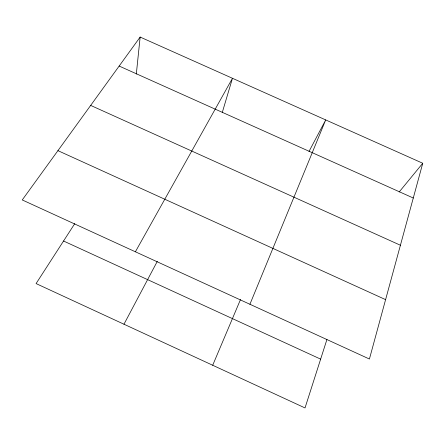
<?xml version="1.0" encoding="UTF-8"?>
<svg xmlns="http://www.w3.org/2000/svg" width="445" height="445" viewBox="0 0 445 445"><rect width="100%" height="100%" fill="white"/><g stroke="black" fill="none" stroke-linecap="round" stroke-linejoin="round"><path stroke-width="0.67" d="M136.315 74.059L140.147 37.057L422.75 163.259L369.417 359.026L22.25 199.944L140.147 37.057M222.255 112.563L232.468 78.287L135.391 251.787M326.93 339.479L305.02 407.943L36.078 283.576L74.782 223.607M249.923 304.269L325.707 119.922L308.991 151.478M212.704 365.25L240.495 299.546M123.971 324.221L157.269 261.404M399.171 191.99L422.75 163.259M119.16 66.055L413.283 198.014M90.674 105.409L400.417 245.245M57.928 150.649L385.593 299.635M63.546 241.012L320.639 359.132"/></g></svg>
